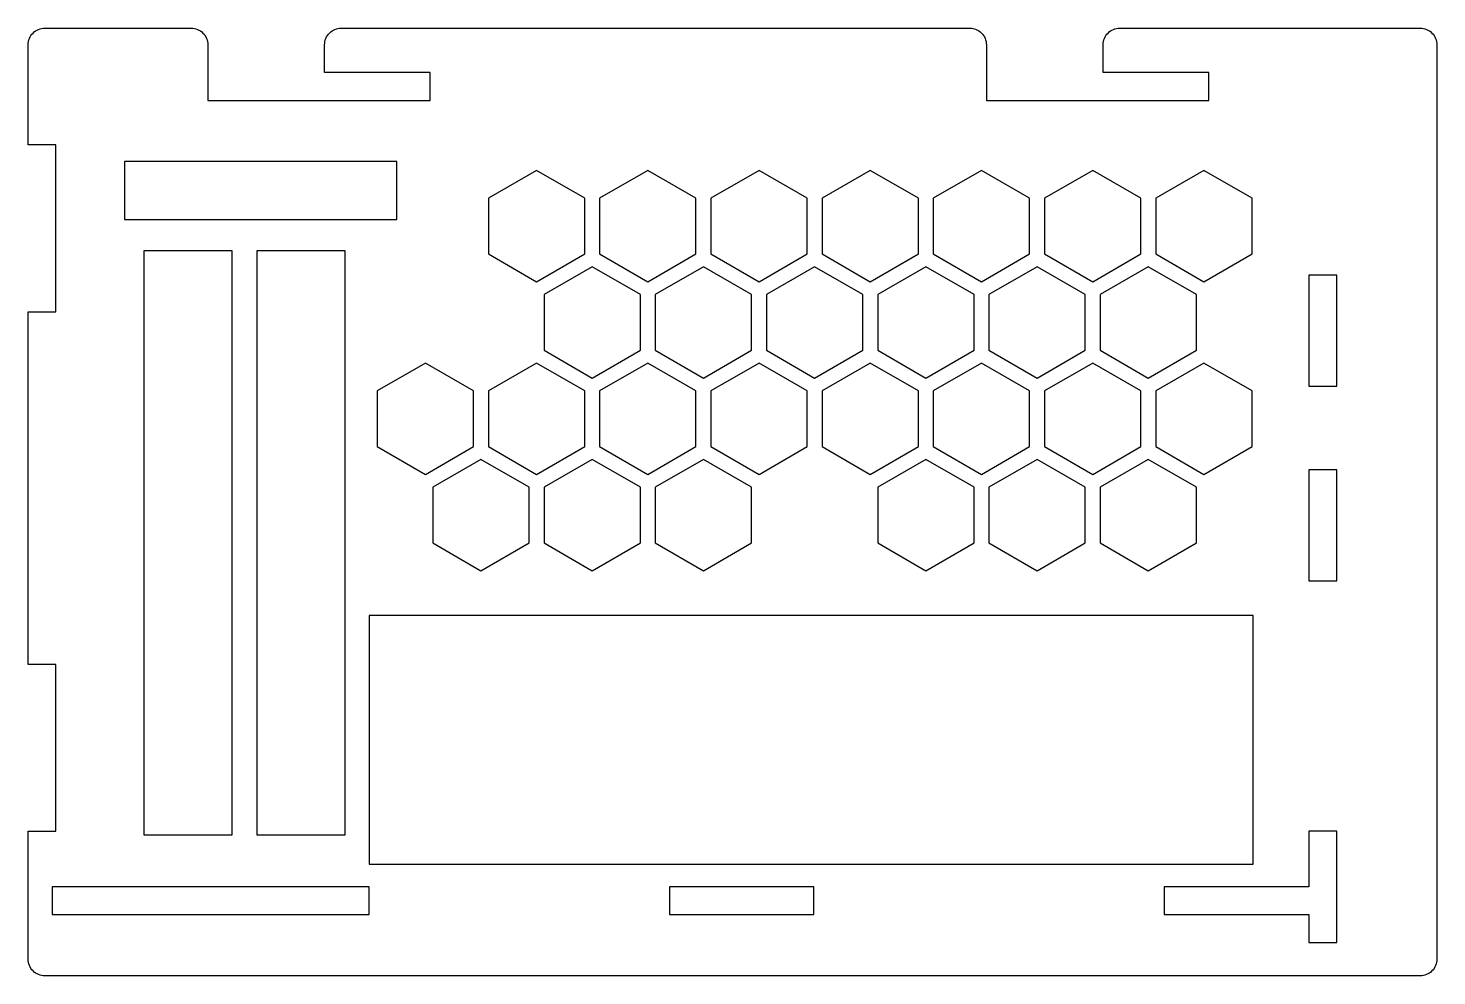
# Model space of a CAD drawing. Header units: millimetres. Extents: x 73 to 327, y 13 to 183.
import ezdxf

# ---------------------------------------------------------------- set-up
doc = ezdxf.new("R2010")
doc.units = ezdxf.units.MM
doc.layers.get('0').update_dxf_attribs({"linetype": 'CONTINUOUS'})

msp = doc.modelspace()

# ---------------------------------------------------------------- linework, layer by layer
msp.add_lwpolyline([(323.67, 12.95), (76.37, 12.95, -0.414214), (73.37, 15.95), (73.37, 38.95), (78.37, 38.95), (78.37, 68.95), (73.37, 68.95), (73.37, 132.35), (78.37, 132.35), (78.37, 162.35), (73.37, 162.35), (73.37, 180.35, -0.414214), (76.37, 183.35), (102.67, 183.35, -0.414214), (105.67, 180.35), (105.67, 170.35), (145.67, 170.35), (145.67, 175.35), (126.67, 175.35), (126.67, 180.35, -0.414214), (129.67, 183.35), (242.67, 183.35, -0.414214), (245.67, 180.35), (245.67, 170.35), (285.67, 170.35), (285.67, 175.35), (266.67, 175.35), (266.67, 180.35, -0.414214), (269.67, 183.35), (323.67, 183.35, -0.414214), (326.67, 180.35), (326.67, 15.95, -0.414214)], format="xyb", close=True)
for points in [[(139.67, 148.95), (139.67, 159.35), (90.67, 159.35), (90.67, 148.95)], [(173.45, 142.76), (173.45, 152.76), (164.79, 157.76), (156.13, 152.76), (156.13, 142.76), (164.79, 137.76)], [(193.45, 152.76), (184.79, 157.76), (176.13, 152.76), (176.13, 142.76), (184.79, 137.76), (193.45, 142.76)], [(213.45, 142.76), (213.45, 152.76), (204.79, 157.76), (196.13, 152.76), (196.13, 142.76), (204.79, 137.76)], [(216.13, 152.76), (216.13, 142.76), (224.79, 137.76), (233.45, 142.76), (233.45, 152.76), (224.79, 157.76)], [(253.45, 152.76), (244.79, 157.76), (236.13, 152.76), (236.13, 142.76), (244.79, 137.76), (253.45, 142.76)], [(273.45, 142.76), (273.45, 152.76), (264.79, 157.76), (256.13, 152.76), (256.13, 142.76), (264.79, 137.76)], [(276.13, 152.76), (276.13, 142.76), (284.79, 137.76), (293.45, 142.76), (293.45, 152.76), (284.79, 157.76)], [(110.04, 38.3), (110.04, 143.3), (94.17, 143.3), (94.17, 38.3)], [(130.36, 38.3), (130.36, 143.3), (114.49, 143.3), (114.49, 38.3)], [(166.13, 135.43), (166.13, 125.43), (174.79, 120.43), (183.45, 125.43), (183.45, 135.43), (174.79, 140.43)], [(186.13, 125.43), (194.79, 120.43), (203.45, 125.43), (203.45, 135.43), (194.79, 140.43), (186.13, 135.43)], [(223.45, 135.43), (214.79, 140.43), (206.13, 135.43), (206.13, 125.43), (214.79, 120.43), (223.45, 125.43)], [(226.13, 125.43), (234.79, 120.43), (243.45, 125.43), (243.45, 135.43), (234.79, 140.43), (226.13, 135.43)], [(263.45, 135.43), (254.79, 140.43), (246.13, 135.43), (246.13, 125.43), (254.79, 120.43), (263.45, 125.43)], [(274.79, 120.43), (283.45, 125.43), (283.45, 135.43), (274.79, 140.43), (266.13, 135.43), (266.13, 125.43)], [(303.67, 118.95), (308.67, 118.95), (308.67, 138.95), (303.67, 138.95)], [(144.79, 123.11), (136.13, 118.11), (136.13, 108.11), (144.79, 103.11), (153.45, 108.11), (153.45, 118.11)], [(156.13, 108.11), (164.79, 103.11), (173.45, 108.11), (173.45, 118.11), (164.79, 123.11), (156.13, 118.11)], [(193.45, 118.11), (184.79, 123.11), (176.13, 118.11), (176.13, 108.11), (184.79, 103.11), (193.45, 108.11)], [(204.79, 123.11), (196.13, 118.11), (196.13, 108.11), (204.79, 103.11), (213.45, 108.11), (213.45, 118.11)], [(224.79, 123.11), (216.13, 118.11), (216.13, 108.11), (224.79, 103.11), (233.45, 108.11), (233.45, 118.11)], [(253.45, 118.11), (244.79, 123.11), (236.13, 118.11), (236.13, 108.11), (244.79, 103.11), (253.45, 108.11)], [(264.79, 123.11), (256.13, 118.11), (256.13, 108.11), (264.79, 103.11), (273.45, 108.11), (273.45, 118.11)], [(276.13, 108.11), (284.79, 103.11), (293.45, 108.11), (293.45, 118.11), (284.79, 123.11), (276.13, 118.11)], [(154.79, 85.79), (163.45, 90.79), (163.45, 100.79), (154.79, 105.79), (146.13, 100.79), (146.13, 90.79)], [(166.13, 100.79), (166.13, 90.79), (174.79, 85.79), (183.45, 90.79), (183.45, 100.79), (174.79, 105.79)], [(194.79, 105.79), (186.13, 100.79), (186.13, 90.79), (194.79, 85.79), (203.45, 90.79), (203.45, 100.79)], [(234.79, 85.79), (243.45, 90.79), (243.45, 100.79), (234.79, 105.79), (226.13, 100.79), (226.13, 90.79)], [(254.79, 85.79), (263.45, 90.79), (263.45, 100.79), (254.79, 105.79), (246.13, 100.79), (246.13, 90.79)], [(283.45, 90.79), (283.45, 100.79), (274.79, 105.79), (266.13, 100.79), (266.13, 90.79), (274.79, 85.79)], [(303.67, 103.95), (303.67, 83.95), (308.67, 83.95), (308.67, 103.95)], [(293.67, 77.72), (134.67, 77.72), (134.67, 33.01), (293.67, 33.01)], [(277.67, 28.95), (277.67, 23.95), (303.67, 23.95), (303.67, 18.95), (308.67, 18.95), (308.67, 38.95), (303.67, 38.95), (303.67, 28.95)], [(77.67, 28.95), (77.67, 23.95), (134.67, 23.95), (134.67, 28.95)], [(214.67, 23.95), (214.67, 28.95), (188.67, 28.95), (188.67, 23.95)]]:
    msp.add_lwpolyline(points, close=True)

doc.saveas('drawing.dxf')
